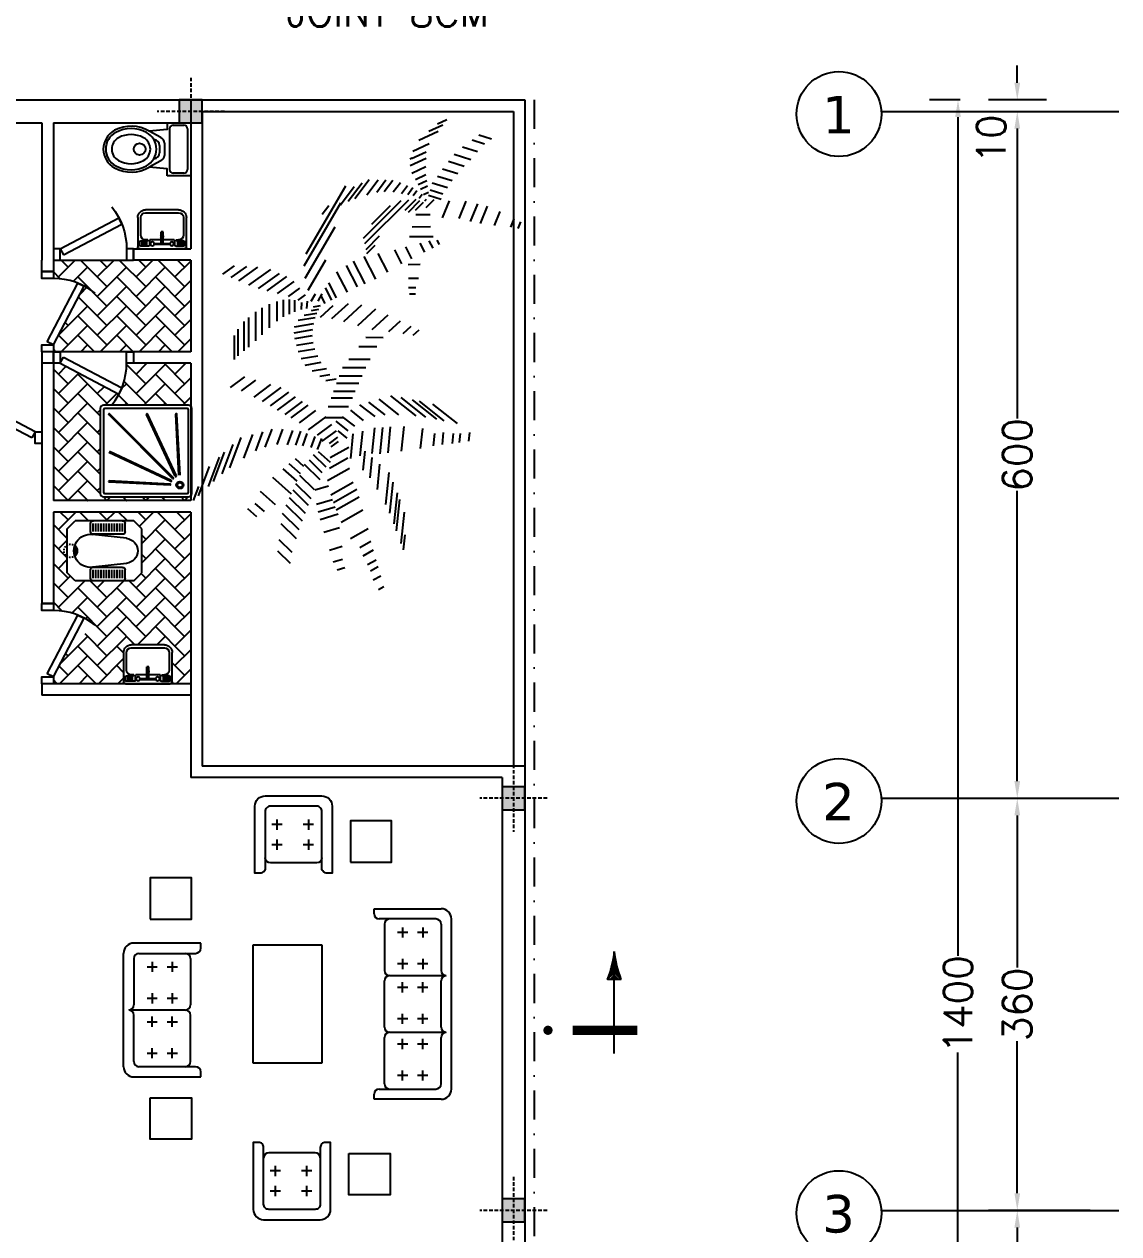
# Model space of a CAD drawing. Header units: millimetres. Extents: x -231 to 30223, y -7037 to 7120.
# Drawn here: x 5862 to 6818, y 4552 to 5609 of the extents above; entities that cross this region are included whole.
import ezdxf

# ---------------------------------------------------------------- set-up
doc = ezdxf.new("R2010")
doc.units = ezdxf.units.MM
doc.linetypes.add('DASHDOTX2', pattern=[50.8, 25.4, -12.7, 0, -12.7])
doc.linetypes.add('HIDDEN2', pattern=[4.7625, 3.175, -1.5875])
for name, color, linetype in [('1', 1, 'Continuous'), ('2', 2, 'Continuous'), ('3', 3, 'Continuous'), ('33', 62, 'Continuous'), ('5', 7, 'Continuous'), ('8', 105, 'Continuous'), ('ax', 1, 'DASHDOTX2'), ('AXES', 2, 'Continuous'), ('DIM', 1, 'Continuous'), ('DOR', 2, 'Continuous'), ('ETC', 2, 'Continuous'), ('FUR', 56, 'Continuous'), ('hid', 1, 'HIDDEN2')]:
    doc.layers.add(name, color=color, linetype=linetype)
doc.styles.add('KATEB', font='verdana.ttf')
doc.styles.add('ROMANS', font='romans.shx')
doc.dimstyles.get("Standard").update_dxf_attribs({"dimtxt": 25, "dimasz": 15, "dimexe": 25, "dimexo": 25, "dimgap": 0, "dimtad": 0, "dimdec": 0, "dimzin": 0, "dimdsep": 46, "dimtxsty": 'ROMANS', "dimcen": 0, "dimclrd": 13, "dimclre": 1, "dimclrt": 3, "dimadec": 0, "dimazin": 0, "dimtfac": 1, "dimtdec": 0, "dimtix": 1, "dimtofl": 0, "dimtmove": 2, "dimatfit": 3, "dimfxl": 1, "dimtolj": 1, "dimtzin": 0, "dimarcsym": 0})
pattern_1 = [(45, (75776.822, -3878.157), (1e-15, 16.9705627), [36, -12]), (135, (75785.307, -3869.672), (1e-15, 16.9705627), [36, -12])]

# ---------------------------------------------------------------- blocks, each defined once
blk = doc.blocks.new('FU-36')
for p, q in [((-1.44, -2.29), (-1.44, -3.28)), ((1.61, -2.29), (1.61, -3.28)), ((-1.94, -2.78), (-0.94, -2.78)), ((1.12, -2.78), (2.11, -2.78)), ((-1.44, -4.24), (-1.44, -5.23)), ((1.61, -4.24), (1.61, -5.23)), ((-1.94, -4.74), (-0.94, -4.74)), ((1.12, -4.74), (2.11, -4.74)), ((-2.25, -6.5), (2.25, -6.5))]:
    blk.add_line(p, q)
blk.add_lwpolyline([(2.75, -7, 0.414214), (3.25, -7.5), (3.75, -7.5), (3.75, -1, 0.414214), (2.75, 0), (-2.75, 0, 0.414214), (-3.75, -1), (-3.75, -7.5), (-3.25, -7.5, 0.414214), (-2.75, -7), (-2.75, -1.5, -0.414214), (-2.25, -1), (2.25, -1, -0.414214), (2.75, -1.5)], format="xyb", close=True)
for centre, start, end in [((-2.25, -6), 180, 270), ((2.25, -6), 270, 360)]:
    blk.add_arc(centre, 0.5, start, end)
blk = doc.blocks.new("nakhl1'")
at = {"color": 56}
for p, q in [((-35.4, 119.3), (-47.7, 123.9)), ((-17.9, 110), (-43.6, 119.6)), ((-9.6, 101.4), (-35.4, 111)), ((-5.5, 96.9), (-31, 106.4)), ((1.3, 89.3), (-24.3, 98.9)), ((7.3, 82.4), (-19, 92.3)), ((60.3, 79.3), (51.1, 91.6)), ((-61.8, 68.3), (-54.8, 76.2)), ((10.1, 72.2), (-10.6, 79.9)), ((57.5, 69.6), (48.2, 82.2)), ((-57.3, 61.8), (-50.1, 69.9)), ((-51.5, 52), (-39.7, 65.2)), ((12.5, 63.4), (-4.3, 69.6)), ((51.1, 47.3), (38.9, 63.7)), ((53.7, 56.3), (42.6, 71.1)), ((-42, 38.1), (-27.5, 54.3)), ((14.7, 55.3), (-1.1, 61.3)), ((47, 40.6), (35, 56.8)), ((-91.6, 50.3), (-102.4, 39.3)), ((-81.6, 49.1), (-92.6, 37.9)), ((-67.8, 47.3), (-80.8, 34.1)), ((-58.6, 46.2), (-72.9, 31.6)), ((-51.3, 43.1), (-65.4, 28.8)), ((-30.8, 33.2), (-19.9, 45.5)), ((14.6, 45.9), (1.4, 50.9)), ((39, 28.7), (27.6, 44)), ((43.1, 34.9), (31.4, 50.6)), ((-45.1, 40.2), (-58.8, 26.2)), ((-38.3, 37), (-51.7, 23.5)), ((-32.8, 34.5), (-45.9, 21.2)), ((-24.4, 30.2), (-15.6, 40.1)), ((-17.8, 27.2), (-11.1, 34.6)), ((13, 30.1), (0.6, 34.7)), ((13.5, 37.1), (0.9, 41.8)), ((35.6, 23.7), (24.5, 38.6)), ((-25.5, 31), (-38.1, 18.2)), ((-16, 26.9), (-29.3, 13.4)), ((-12.2, 22.8), (-23.1, 11.7)), ((8.3, 17.6), (-1.4, 21.3)), ((10.9, 24.6), (0.2, 28.6)), ((25.5, 8.2), (14.2, 23.4)), ((31.1, 17), (20.3, 31.4)), ((-59.6, -2.7), (-64.5, 13.2)), ((-53.4, 0), (-57.9, 14.9)), ((-46.9, 2.4), (-51, 16.3)), ((-35, 5.8), (-38.6, 17.6)), ((-7.3, 19.1), (-18.2, 8)), ((-14.3, 4.1), (-5, 14.6)), ((6.7, 12), (-3.1, 15.7)), ((13.4, -0.8), (4.1, 11.7)), ((18.7, 3.1), (9.4, 15.6)), ((-99.1, -6.5), (-101.5, 1.6)), ((-87.8, -6.3), (-91.2, 5)), ((-71.4, -3.8), (-75.6, 10)), ((-38.1, -18.9), (-49.5, 1.3)), ((-31.9, -15.7), (-42.8, 3.7)), ((-19.6, -12.5), (-30.3, 6.6)), ((-10.7, -11.1), (-19.6, 4.9)), ((-1.3, -12), (-10.4, 4.2)), ((4, -2.7), (-0.8, 3.8)), ((7.8, -2.1), (2.3, 5.2)), ((24.9, 9), (24.9, -7.3)), ((34.6, 6.2), (34.5, -11.8)), ((42.2, 3.5), (42.1, -15.1)), ((47.9, 1.4), (47.8, -17.6)), ((-106.5, -8.5), (-108.5, -1.7)), ((-56.1, -24.3), (-66.8, -5.4)), ((-44.7, -20.9), (-55.9, -1)), ((13.2, -2.3), (7, -10.2)), ((21.6, -0.6), (13.4, -11)), ((25.6, -6.3), (17.3, -16.9)), ((54.9, -1.1), (54.8, -20.7)), ((61.4, -3.4), (61.3, -23.6)), ((68.7, -6.4), (68.6, -26.8)), ((-72.4, -28.8), (-81, -13.4)), ((-10.9, -13.8), (10.5, -15.9)), ((31.2, -13.3), (22.4, -24.4)), ((76, -12.1), (75.9, -30.6)), ((87, -20.6), (87, -36.3)), ((-105.6, -37.6), (-109.4, -30.8)), ((-99.7, -35.8), (-103.9, -28.4)), ((-91.1, -33.3), (-96.3, -24.1)), ((-83.5, -31.1), (-88.8, -21.7)), ((-9.9, -32.1), (-27.7, -30.3)), ((-4.4, -25.9), (-21.2, -24.2)), ((-8.7, -22), (13, -24.2)), ((36.1, -21.3), (25.7, -34.6)), ((38.4, -29.3), (27.3, -43.4)), ((95, -26.8), (94.9, -42.1)), ((-123.1, -42.6), (-125.7, -38)), ((-113.6, -39.9), (-117.3, -33.3)), ((-16, -38.9), (-37.9, -36.6)), ((-6.9, -39.4), (16.3, -41.7)), ((-6.4, -32.4), (15.8, -34.6)), ((40.9, -38.2), (27.2, -55.5)), ((-41, -54.1), (-68, -51.3)), ((-31.5, -50.4), (-58.7, -47.6)), ((-23.1, -46.8), (-51, -43.9)), ((-6, -46.3), (16.7, -48.5)), ((43.8, -48.4), (26.4, -70.4)), ((-77.7, -60.9), (-90.8, -59.5)), ((-57.9, -60.3), (-85.2, -57.5)), ((-46.6, -56.3), (-74, -53.4)), ((-4.5, -58), (17, -60.2)), ((42.3, -57.4), (25.3, -78.9)), ((39.2, -73.3), (22.1, -94.9)), ((40.3, -67.3), (23.5, -88.7)), ((-2.2, -74.7), (15.4, -76.5)), ((0.2, -85.9), (10.9, -87)), ((1.2, -93.7), (11.7, -94.7)), ((36.6, -85), (19.6, -106.5)), ((2.3, -102.6), (10.8, -103.4)), ((3.1, -108.7), (10.8, -109.5)), ((4.2, -116.9), (11.7, -117.7))]:
    blk.add_line(p, q, dxfattribs=at)
at = {"layer": '33'}
for p, q in [((209.9, 5.5), (202.1, 11.3)), ((226.4, -16.7), (210.3, -4.6)), ((229.7, -23.5), (213.5, -11.3)), ((232.4, -29.7), (215.8, -17.2)), ((175.1, -34.8), (167.8, -27.5)), ((183.4, -38.6), (171.5, -26.7)), ((214.7, -64), (176.5, -25.7)), ((214.2, -57.5), (181.3, -24.5)), ((232.3, -37.5), (219.2, -27.7)), ((209.9, -48.2), (193.5, -31.8)), ((232.1, -44.3), (221.5, -36.3)), ((230, -57.1), (221.6, -50.8)), ((232, -50.5), (222, -42.9)), ((215.3, -70.6), (205.6, -60.9)), ((227.3, -63.2), (220.4, -57.9)), ((132.6, -70.3), (132.6, -65)), ((138.3, -70.4), (138.2, -64.1)), ((146.3, -72.7), (146.3, -64)), ((158.5, -74.3), (158.4, -63.7)), ((182.7, -85.6), (182.6, -65)), ((191.4, -83.3), (191.3, -67.4)), ((201.9, -83), (201.8, -70.4)), ((214.1, -73.8), (204.1, -63.8)), ((212.7, -76.8), (205.7, -69.8)), ((219.6, -75.9), (216.2, -73.4)), ((222.9, -71.5), (218.5, -68.2)), ((225.5, -68), (219.4, -63.4)), ((228.3, -72.5), (231.9, -80)), ((232.7, -70.1), (237.1, -79.3)), ((238.4, -67), (244.1, -79.2)), ((244.9, -65.6), (251.5, -79.5)), ((250.5, -65.5), (251.7, -66.9)), ((251, -66.7), (257.1, -79.6)), ((257.6, -67.9), (264.3, -82.1)), ((267.1, -73.2), (275.1, -90)), ((214.9, -86.3), (208, -79.3)), ((215.3, -79.4), (214, -78.1)), ((219, -81.5), (215.7, -92.6)), ((219.7, -77.2), (221.7, -81.5)), ((223.7, -83), (220.4, -94)), ((224.5, -74.5), (227.4, -80.7)), ((274.9, -82), (280.6, -94.1)), ((199.3, -93.9), (214.3, -100)), ((229.8, -84.8), (225.7, -98.2)), ((235.8, -89.5), (232, -102.2)), ((242, -93.8), (237.9, -107.3)), ((281.4, -89.4), (285.3, -97.7)), ((248.7, -99), (244.5, -112.8)), ((254.8, -104.1), (250.4, -118.5)), ((198.6, -108.3), (213.9, -114.6)), ((261.4, -111.2), (257.4, -124.3)), ((196, -118.2), (211.6, -124.6)), ((267.4, -119.6), (264, -130.6)), ((271.7, -125.6), (268.4, -136.5)), ((194.5, -126.9), (209.4, -133)), ((192.7, -139.2), (204.8, -144.2)), ((191.1, -153.4), (198.3, -156.3)), ((190.1, -159.9), (195.9, -162.3))]:
    blk.add_line(p, q, dxfattribs=at)
at = {"layer": '8'}
for p, q in [((150.1, 98.1), (157.5, 87.8)), ((96.5, 88.2), (75.6, 88.2)), ((102, 85.1), (78.7, 85.1)), ((147.1, 90.7), (156.7, 77.2)), ((108.7, 79.8), (83, 79.8)), ((112.4, 75.8), (86.3, 75.8)), ((140.5, 75.4), (154.3, 56.2)), ((144.2, 84.1), (156.1, 67.5)), ((117.2, 69.6), (91.8, 69.6)), ((120.8, 63.9), (97.2, 63.9)), ((137.7, 67), (150.8, 48.6)), ((123.9, 57.7), (103.2, 57.7)), ((135.6, 59.4), (148, 42.2)), ((126.3, 51), (109.1, 51)), ((127.7, 45.3), (112.8, 45.3)), ((133.2, 50.4), (143.7, 35.7)), ((82.6, 32.2), (85, 17.6)), ((88, 33.8), (90.4, 19.2)), ((93.8, 35.2), (96.4, 19.8)), ((98.9, 35.8), (101.7, 19.5)), ((104.1, 35.4), (106.9, 18.7)), ((109.8, 32.3), (112.3, 17.3)), ((127.9, 40), (115.3, 40)), ((127.3, 35.6), (117.2, 35.6)), ((127.5, 32.3), (132.2, 25.8)), ((130.7, 40.8), (137.9, 30.7)), ((70.7, 26.2), (73.1, 12.3)), ((76.4, 29.8), (78.8, 15.2)), ((114.2, 27), (116, 16)), ((125.5, 29.4), (119.3, 29.7)), ((126.4, 24.5), (120.2, 24.9)), ((136.2, 23.4), (162.5, 8.1)), ((146.5, 26.1), (191.4, 0)), ((157.5, 27.1), (212.5, -4.9)), ((168, 25.2), (227.2, -9.3)), ((61, 13.3), (62.5, 4.5)), ((65.6, 20.1), (67.7, 7.5)), ((112.5, 12.7), (122.7, 1.6)), ((118.4, 20.5), (119.4, 14.3)), ((121.7, 19), (122.7, 12.8)), ((131.3, 12.5), (124.4, 8.9)), ((126.5, 20.8), (132.9, 17)), ((126.6, 14.7), (132.8, 11.2)), ((57.1, 8), (58.6, -0.8)), ((111.3, 2.8), (124.6, -11.8)), ((138.1, 8.8), (127.4, 3.2)), ((142.6, 5.8), (129.5, -0.9)), ((108.9, -7.5), (123.4, -23.3)), ((152.2, -1.2), (134.4, -10.4)), ((157.7, -9.7), (138.9, -19.4)), ((105.4, -19.9), (119.9, -35.7)), ((161.5, -15.7), (141.7, -25.9)), ((165.5, -25.1), (145.7, -35.3)), ((101.9, -32.5), (114.6, -46.3)), ((168.3, -37.4), (151.9, -45.9)), ((100.1, -46.9), (109.3, -57)), ((171.4, -51.8), (159.1, -58.1)), ((98.4, -59.5), (104.6, -66.3)), ((173.9, -61.4), (163.5, -66.8)), ((96.7, -68.3), (101.4, -73.4)), ((177.3, -74.1), (169.4, -78.2)), ((179.1, -82), (172.7, -85.3)), ((179.8, -88.9), (176, -90.8))]:
    blk.add_line(p, q, dxfattribs=at)
blk = doc.blocks.new('463')
for p, q in [((-0.371, -0.325), (-0.371, -0.025)), ((-0.351, -0.005), (0.109, -0.005)), ((-0.351, -0.04), (-0.351, -0.075)), ((-0.261, -0.03), (-0.341, -0.03)), ((-0.341, -0.085), (-0.271, -0.085)), ((-0.336, -0.04), (-0.271, -0.04)), ((-0.336, -0.057), (-0.271, -0.057)), ((-0.336, -0.075), (-0.271, -0.075)), ((-0.266, -0.095), (-0.291, -0.095)), ((-0.266, -0.09), (-0.266, -0.095)), ((-0.251, -0.09), (-0.251, -0.04)), ((0.004, -0.095), (-0.246, -0.095)), ((-0.201, -0.05), (-0.036, -0.05)), ((-0.201, -0.06), (-0.036, -0.06)), ((-0.131, -0.055), (-0.111, -0.055)), ((-0.131, -0.06), (-0.131, -0.18)), ((-0.111, -0.055), (-0.111, -0.18)), ((0.009, -0.04), (0.009, -0.09)), ((0.019, -0.03), (0.099, -0.03)), ((0.024, -0.095), (0.024, -0.09)), ((0.024, -0.095), (0.049, -0.095)), ((0.024, -0.095), (0.024, -0.095)), ((0.094, -0.04), (0.029, -0.04)), ((0.094, -0.057), (0.029, -0.057)), ((0.094, -0.075), (0.029, -0.075)), ((0.099, -0.085), (0.029, -0.085)), ((0.109, -0.04), (0.109, -0.075)), ((0.129, -0.025), (0.129, -0.325)), ((-0.341, -0.145), (-0.341, -0.325)), ((-0.111, -0.18), (-0.131, -0.18)), ((0.099, -0.325), (0.099, -0.145)), ((-0.291, -0.375), (0.049, -0.375)), ((0.049, -0.405), (-0.291, -0.405))]:
    blk.add_line(p, q)
for centre, radius in [((-0.221, -0.055), 0.02), ((-0.121, -0.13), 0.015), ((-0.021, -0.055), 0.02)]:
    blk.add_circle(centre, radius)
for centre, radius, start, end in [((-0.351, -0.025), 0.02, 90, 180), ((-0.341, -0.04), 0.01, 90, 180), ((-0.341, -0.075), 0.01, 180, 270), ((-0.291, -0.145), 0.05, 90, 180), ((-0.271, -0.09), 0.005, 0, 90), ((-0.261, -0.04), 0.01, 0, 90), ((-0.246, -0.09), 0.005, 180, 270), ((0.004, -0.09), 0.005, 270, 0), ((0.019, -0.04), 0.01, 90, 180), ((0.029, -0.09), 0.005, 90, 180), ((0.049, -0.145), 0.05, 0, 90), ((0.099, -0.04), 0.01, 0, 90), ((0.099, -0.075), 0.01, 270, 0), ((0.109, -0.025), 0.02, 0, 90), ((-0.291, -0.325), 0.08, 180, 270), ((-0.291, -0.325), 0.05, 180, 270), ((0.049, -0.325), 0.08, 270, 0), ((0.049, -0.325), 0.05, 270, 0)]:
    blk.add_arc(centre, radius, start, end)
blk = doc.blocks.new('ttttttttt')
at = {"layer": 'FUR'}
for p, q in [((-53.1, 32.2), (-53.1, -41.9)), ((24, 35.1), (-50.1, 35.1)), ((23, 32.2), (-49.1, 32.2)), ((26.9, -41.9), (26.9, 32.2)), ((-50.1, 31.2), (-50.1, -40.9)), ((10.2, -28.9), (-45.5, 26.9)), ((10.9, -28.2), (-44.8, 27.6)), ((12.6, -27), (-12.6, 27)), ((13.5, -26.6), (-11.7, 27.5)), ((15.7, -26.1), (13, 27.2)), ((16.7, -26), (14, 27.3)), ((24, -40.9), (24, 31.2)), ((8.7, -31.4), (-45.4, -6.2)), ((9.1, -30.5), (-45, -5.3)), ((8.1, -33.7), (-45.2, -31)), ((-49.1, -41.9), (23, -41.9)), ((8.1, -34.6), (-45.2, -32)), ((-50.1, -44.9), (24, -44.9))]:
    blk.add_line(p, q, dxfattribs=at)
for radius in [3.17, 2.18]:
    blk.add_circle((16.6, -34.6), radius, dxfattribs=at)
for centre, radius, start, end in [((-50.1, 32.2), 2.96, 90, 180), ((-49.1, 31.2), 0.988, 90, 180), ((23, 31.2), 0.988, 0, 90), ((24, 32.2), 2.96, 0, 90), ((-45.2, 27.2), 0.494, 45, 225), ((-12.1, 27.2), 0.494, 24.9667, 204.9667), ((13.5, 27.2), 0.494, 2.8788, 182.8788), ((-45.2, -31.5), 0.494, 87.1212, 267.1212), ((8.9, -31), 0.494, 245.0333, 65.0333), ((10.6, -28.5), 0.494, 225, 45), ((13, -26.8), 0.494, 204.9667, 24.9667), ((-50.1, -41.9), 2.96, 180, 270), ((-49.1, -40.9), 0.988, 180, 270), ((8.1, -34.2), 0.494, 267.1212, 87.1212), ((23, -40.9), 0.988, 270, 0), ((24, -41.9), 2.96, 270, 0)]:
    blk.add_arc(centre, radius, start, end, dxfattribs=at)
blk = doc.blocks.new('WC2')
at = {"layer": 'FUR', "ltscale": 100}
for p, q in [((-62.1, 19.2), (-55.1, 26.1)), ((-55.1, 26.1), (-4.1, 26.1)), ((-47.6, 16.8), (-47.6, 23.8)), ((-45.3, 16.8), (-45.3, 23.8)), ((-42.9, 16.8), (-42.9, 23.8)), ((-40.6, 16.8), (-40.6, 23.8)), ((-38.3, 16.8), (-38.3, 23.8)), ((-36, 16.8), (-36, 23.8)), ((-33.7, 16.8), (-33.7, 23.8)), ((-31.3, 16.8), (-31.3, 23.8)), ((-29, 16.8), (-29, 23.8)), ((-26.7, 16.8), (-26.7, 23.8)), ((-24.4, 16.8), (-24.4, 23.8)), ((-22.1, 16.8), (-22.1, 23.8)), ((-19.7, 16.8), (-19.7, 23.8)), ((-17.4, 16.8), (-17.4, 23.8)), ((2.9, 19.2), (-4.1, 26.1)), ((-62.1, -19.2), (-62.1, 19.2)), ((-48.9, 11), (-19.1, 14.4)), ((-45.3, 14.5), (-19.7, 14.5)), ((2.9, -19.2), (2.9, 19.2)), ((-3.6, -4.5), (-3.6, 4.5)), ((-55.1, -26.1), (-62.1, -19.2)), ((-48.9, -11), (-19.5, -14.4)), ((-47.6, -23.8), (-47.6, -16.8)), ((-45.3, -14.5), (-17.4, -14.5)), ((-45.3, -23.8), (-45.3, -16.7)), ((-42.9, -23.8), (-42.9, -16.7)), ((-40.6, -23.8), (-40.6, -16.7)), ((-38.3, -23.8), (-38.3, -16.7)), ((-36, -23.8), (-36, -16.7)), ((-33.7, -23.8), (-33.7, -16.7)), ((-31.3, -23.8), (-31.3, -16.7)), ((-29, -23.8), (-29, -16.7)), ((-26.7, -23.8), (-26.7, -16.7)), ((-24.4, -23.8), (-24.4, -16.7)), ((-22.1, -23.8), (-22.1, -16.7)), ((-19.7, -23.8), (-19.7, -16.7)), ((-17.4, -23.8), (-17.4, -16.7)), ((-4.1, -26.1), (2.9, -19.2)), ((-55.1, -26.1), (-4.1, -26.1))]:
    blk.add_line(p, q, dxfattribs=at)
for centre, radius, start, end in [((-45.3, 23.8), 2.32, 90, 180), ((-19.7, 23.8), 2.32, 0, 90), ((-47.6, 0), 11, 96.6258, 263.3742), ((-45.3, 16.8), 2.32, 180, 270), ((-19.7, 16.8), 2.32, 270, 0), ((-17.4, 0), 14.5, 263.3742, 96.6258), ((0, 0), 5.8, 126, 234), ((0, 0), 5.8, 102, 114), ((0, 0), 5.8, 78, 90), ((0, 0), 5.8, 54, 66), ((0, 0), 5.8, 30, 42), ((0, 0), 5.8, 6, 18), ((0, 0), 5.8, 246, 258), ((0, 0), 5.8, 270, 282), ((0, 0), 5.8, 294, 306), ((0, 0), 5.8, 318, 330), ((0, 0), 5.8, 342, 354), ((-45.3, -16.8), 2.32, 90, 180), ((-19.7, -16.7), 2.32, 0, 83.3742), ((-45.3, -23.8), 2.32, 180, 270), ((-19.7, -23.8), 2.32, 270, 0)]:
    blk.add_arc(centre, radius, start, end, dxfattribs=at)
for points in [[(-3.6, 0), (-5.8, 0), (-3.6, 0), (-5.7, 1)], [(-3.6, 0), (-5.7, -1), (-3.6, 0), (-5.8, 0)], [(-3.6, 0), (-5.7, 1), (-3.6, 0), (-5.3, 2.3)], [(-3.6, -4.5), (-3.6, 0), (-4.7, -3.4), (-5.4, -2.2)], [(-3.6, 0), (-5.3, 2.3), (-3.6, 0), (-4.6, 3.5)], [(-3.6, 0), (-4.6, 3.5), (-3.6, 0), (-3.6, 4.5)], [(-3.6, 0), (-3.2, 2.7), (-3.6, 4.5), (-3.6, 0)], [(-2.9, 1.2), (-3.6, 0), (-3.2, 2.7), (-3.6, 4.5)], [(-3.6, 0), (-2.9, -1.2), (-2.9, 1.2), (-3.6, 0)], [(-2.9, -1.2), (-2.9, 0), (-3.6, 0), (-2.9, 1.2)], [(-3.6, -4.5), (-3.2, -2.7), (-3.6, 0), (-2.9, -1.2)], [(-4.7, -3.4), (-5.4, -2.2), (-3.6, 0), (-5.7, -1)]]:
    blk.add_solid(points, dxfattribs=at)
blk = doc.blocks.new('*X15')
at = {"color": 0}
for p, q in [((-30826.682, -13257.639), (-30826.653, -13257.61)), ((-30826.678, -13257.62), (-30826.653, -13257.595)), ((-30826.674, -13257.601), (-30826.653, -13257.581)), ((-30826.729, -13257.784), (-30826.653, -13257.709)), ((-30826.72, -13257.761), (-30826.653, -13257.694)), ((-30826.712, -13257.739), (-30826.653, -13257.68)), ((-30826.705, -13257.718), (-30826.653, -13257.666)), ((-30826.699, -13257.697), (-30826.653, -13257.652)), ((-30826.699, -13257.783), (-30826.653, -13257.737)), ((-30826.693, -13257.677), (-30826.653, -13257.638)), ((-30826.687, -13257.658), (-30826.653, -13257.624)), ((-30826.685, -13257.783), (-30826.653, -13257.751))]:
    blk.add_line(p, q, dxfattribs=at)
blk = doc.blocks.new('SECL')
at = {"layer": 'ETC'}
blk.add_line((-44.4, -42.4), (-44.4, -30.3), dxfattribs=at)
at = {"layer": 'ETC', "color": 6}
blk.add_line((20.2, -36.3), (-68.7, -36.3), dxfattribs=at)
at = {"layer": 'ETC', "const_width": 4.04}
blk.add_lwpolyline([(0, 19.6, 1), (0, 23.6, 1)], format="xyb", close=True, dxfattribs=at)
at = {"layer": 'ETC', "const_width": 8.08}
blk.add_lwpolyline([(0, 0), (0, -56.5)], dxfattribs=at)
at = {"layer": 'ETC'}
for centre, start, end in [((-80.6, 62.8), 276.8503, 291.2221), ((-80.6, -135.5), 68.7779, 83.1497)]:
    blk.add_arc(centre, 99.8, start, end, dxfattribs=at)
at = {"layer": 'ETC', "yscale": 80.77655129844682, "zscale": 80.77655129844682, "rotation": 89.99999999999727}
for p, xscale in [((-1070962.4, -2490107.1), -80.77655129844682), ((-1070962.4, 2490034.4), 80.77655129844682)]:
    blk.add_blockref('*X15', p, dxfattribs=dict(at, xscale=xscale))
blk = doc.blocks.new('D70')
at = {"layer": 'DOR'}
for p, q in [((-59.9, 31.5), (-57.3, 37)), ((-6, 10), (-57.3, 37)), ((-8.8, 4.7), (-59.9, 31.5)), ((-6, 10), (-8.8, 4.7))]:
    blk.add_line(p, q, dxfattribs=at)
for points in [[(-70, 10), (-64, 10), (-64, 0), (-70, 0)], [(-6, 10), (0, 10), (0, 0), (-6, 0)]]:
    blk.add_lwpolyline(points, close=True, dxfattribs=at)
at = {"layer": 'DOR', "color": 44}
blk.add_arc((-6, 10), 58, 141.0374, 180, dxfattribs=at)
blk = doc.blocks.new('*D48')
at = {"layer": 'DIM', "color": 1, "lineweight": -2, "transparency": 16777216}
for p, q in [((-77872.8, 9516.3), (-77872.8, 9546.7)), ((-77864.8, 9518.8), (-77864.8, 9546.7))]:
    blk.add_line(p, q, dxfattribs=at)
at = {"layer": 'DIM', "color": 13, "lineweight": -2, "transparency": 16777216}
for p, q in [((-77887.8, 9521.7), (-77902.8, 9521.7)), ((-77849.8, 9521.7), (-77834.8, 9521.7))]:
    blk.add_line(p, q, dxfattribs=at)
at = {"layer": 'DIM', "color": 13, "transparency": 16777216}
for points in [[(-77887.8, 9524.2), (-77887.8, 9519.2), (-77872.8, 9521.7)], [(-77849.8, 9524.2), (-77849.8, 9519.2), (-77864.8, 9521.7)]]:
    blk.add_solid(points, dxfattribs=at)
at = {"layer": 'DIM', "color": 3, "transparency": 16777216, "insert": (-77992.6, 9497.1), "char_height": 25, "attachment_point": 5, "style": 'ROMANS'}
blk.add_mtext('\\A1;JOINT 8CM ', dxfattribs=at)
blk = doc.blocks.new('14')
at = {"layer": '2'}
h = blk.add_hatch(color=256, dxfattribs=at)
h.paths.add_polyline_path([(0, 10), (-10, 10), (-10, 0), (0, 0)])
h.paths.add_polyline_path([(0, 0), (10, 0), (10, 10), (0, 10)])
h.paths.add_polyline_path([(0, -10), (10, -10), (10, 0), (0, 0)])
h.paths.add_polyline_path([(0, 0), (-10, 0), (-10, -10), (0, -10)])
blk.add_lwpolyline([(10, -10), (10, 10), (-10, 10), (-10, -10)], close=True)
at = {"layer": 'hid'}
for p, q in [((0, 29.4), (0, -29.4)), ((29.4, 0), (-29.4, 0))]:
    blk.add_line(p, q, dxfattribs=at)
blk = doc.blocks.new('D80')
at = {"layer": 'DOR'}
for p, q in [((-68.7, 36.2), (-66.2, 41.7)), ((-8.8, 4.7), (-68.7, 36.2)), ((-6, 10), (-66.2, 41.7)), ((-6, 10), (-8.8, 4.7))]:
    blk.add_line(p, q, dxfattribs=at)
for points in [[(-80, 10), (-74, 10), (-74, 0), (-80, 0)], [(-6, 10), (0, 10), (0, 0), (-6, 0)]]:
    blk.add_lwpolyline(points, close=True, dxfattribs=at)
at = {"layer": 'DOR', "color": 44}
blk.add_arc((-6, 10), 68, 141.0374, 180, dxfattribs=at)
blk = doc.blocks.new('*D175')
at = {"layer": '2', "color": 1, "lineweight": -2, "transparency": 16777216}
for p, q in [((6679.7, 5542.4), (6652.9, 5542.4)), ((6681.2, 4142.4), (6652.9, 4142.4))]:
    blk.add_line(p, q, dxfattribs=at)
at = {"layer": '2', "color": 13, "lineweight": -2, "transparency": 16777216}
for p, q in [((6677.9, 5527.4), (6677.9, 4794.7)), ((6677.9, 4157.4), (6677.9, 4710.2))]:
    blk.add_line(p, q, dxfattribs=at)
at = {"layer": '2', "color": 13, "transparency": 16777216}
for points in [[(6675.4, 5527.4), (6680.4, 5527.4), (6677.9, 5542.4)], [(6675.4, 4157.4), (6680.4, 4157.4), (6677.9, 4142.4)]]:
    blk.add_solid(points, dxfattribs=at)
at = {"layer": '2', "color": 3, "transparency": 16777216, "insert": (6677.9, 4752.4), "char_height": 25, "attachment_point": 5, "rotation": 90, "style": 'ROMANS'}
blk.add_mtext('\\A1;1400', dxfattribs=at)
blk = doc.blocks.new('*D177')
at = {"layer": '2', "color": 13, "lineweight": -2, "transparency": 16777216}
for p, q in [((6729.7, 4917.4), (6729.7, 4784.6)), ((6729.7, 4587.4), (6729.7, 4720.3))]:
    blk.add_line(p, q, dxfattribs=at)
at = {"layer": '2', "color": 1, "lineweight": -2, "transparency": 16777216}
blk.add_line((6793.4, 4572.4), (6704.7, 4572.4), dxfattribs=at)
at = {"layer": '2', "color": 13, "transparency": 16777216}
for points in [[(6727.2, 4917.4), (6732.2, 4917.4), (6729.7, 4932.4)], [(6727.2, 4587.4), (6732.2, 4587.4), (6729.7, 4572.4)]]:
    blk.add_solid(points, dxfattribs=at)
at = {"layer": '2', "color": 3, "transparency": 16777216, "insert": (6729.7, 4752.4), "char_height": 25, "attachment_point": 5, "rotation": 90, "style": 'ROMANS'}
blk.add_mtext('\\A1;360', dxfattribs=at)
blk = doc.blocks.new('*D178')
at = {"layer": '2', "color": 1, "lineweight": -2, "transparency": 16777216}
blk.add_line((6793.4, 4572.4), (6704.7, 4572.4), dxfattribs=at)
at = {"layer": '2', "color": 13, "lineweight": -2, "transparency": 16777216}
for p, q in [((6729.7, 4557.4), (6729.7, 4394.6)), ((6729.7, 4167.4), (6729.7, 4330.3))]:
    blk.add_line(p, q, dxfattribs=at)
at = {"layer": '2', "color": 13, "transparency": 16777216}
for points in [[(6727.2, 4557.4), (6732.2, 4557.4), (6729.7, 4572.4)], [(6727.2, 4167.4), (6732.2, 4167.4), (6729.7, 4152.4)]]:
    blk.add_solid(points, dxfattribs=at)
at = {"layer": '2', "color": 3, "transparency": 16777216, "insert": (6729.7, 4362.4), "char_height": 25, "attachment_point": 5, "rotation": 90, "style": 'ROMANS'}
blk.add_mtext('\\A1;420', dxfattribs=at)
blk = doc.blocks.new('*D179')
at = {"layer": '2', "color": 13, "lineweight": -2, "transparency": 16777216}
for p, q in [((6729.7, 5517.4), (6729.7, 5264)), ((6729.7, 4947.4), (6729.7, 5200.9))]:
    blk.add_line(p, q, dxfattribs=at)
at = {"layer": '2', "color": 13, "transparency": 16777216}
for points in [[(6727.2, 5517.4), (6732.2, 5517.4), (6729.7, 5532.4)], [(6727.2, 4947.4), (6732.2, 4947.4), (6729.7, 4932.4)]]:
    blk.add_solid(points, dxfattribs=at)
at = {"layer": '2', "color": 3, "transparency": 16777216, "insert": (6729.7, 5232.4), "char_height": 25, "attachment_point": 5, "rotation": 90, "style": 'ROMANS'}
blk.add_mtext('\\A1;600', dxfattribs=at)
blk = doc.blocks.new('*D180')
at = {"layer": '2', "color": 13, "lineweight": -2, "transparency": 16777216}
for p, q in [((6729.7, 5557.4), (6729.7, 5572.4)), ((6729.7, 5517.4), (6729.7, 5502.4))]:
    blk.add_line(p, q, dxfattribs=at)
at = {"layer": '2', "color": 1, "lineweight": -2, "transparency": 16777216}
blk.add_line((6755.1, 5542.4), (6704.7, 5542.4), dxfattribs=at)
at = {"layer": '2', "color": 13, "transparency": 16777216}
for points in [[(6727.2, 5557.4), (6732.2, 5557.4), (6729.7, 5542.4)], [(6727.2, 5517.4), (6732.2, 5517.4), (6729.7, 5532.4)]]:
    blk.add_solid(points, dxfattribs=at)
at = {"layer": '2', "color": 3, "transparency": 16777216, "insert": (6707, 5508.3), "char_height": 25, "attachment_point": 5, "rotation": 90, "style": 'ROMANS'}
blk.add_mtext('\\A1;10', dxfattribs=at)
blk = doc.blocks.new('fff')
at = {"layer": '2'}
for p in [(600, -10), (882, -610), (882, -970)]:
    blk.add_blockref('14', p, dxfattribs=at)
at = {"layer": 'DIM'}
dim = blk.add_linear_dim(base=(892, 101.1), p1=(900, 73.2), p2=(892, 70.7), angle=180, text='JOINT 8CM ', dimstyle='Standard', dxfattribs=at)
dim.commit()
dim.dimension.update_dxf_attribs({"geometry": '*D48', "text_midpoint": (772.2, 76.5), "dimtype": 128, "insert": (78764.8, -9420.6)})

msp = doc.modelspace()

# ---------------------------------------------------------------- hatches: boundary and pattern name
at = {"layer": '1'}
h = msp.add_hatch(dxfattribs=at)
h.set_pattern_fill('AR-HBONE', color=181, scale=3, style=0)
h.set_pattern_definition(pattern_1)
h.paths.add_polyline_path([(5957.659188, 5322.43811), (6007.659188, 5322.43811), (6007.659188, 5387.43811), (6007.659188, 5402.43811), (5957.659188, 5402.43811), (5887.659188, 5402.43811), (5887.659188, 5386.43811, -0.1216451692), (5914.658302, 5379.770827), (5887.659188, 5328.43811), (5887.659188, 5322.43811)])
h = msp.add_hatch(dxfattribs=at)
h.set_pattern_fill('AR-HBONE', color=40, scale=3, style=0)
h.set_pattern_definition(pattern_1)
h.paths.add_polyline_path([(6005.564057, 5275.764743, -0.1989123674), (6007.659188, 5274.896912), (6007.659188, 5302.397802), (5974.965446, 5275.764743)])
h.paths.add_polyline_path([(6007.659188, 5302.397802), (6007.659188, 5312.43811), (5957.659188, 5312.43811), (5951.659188, 5312.43811, -0.1216451692), (5944.991905, 5285.438995), (5893.659188, 5312.43811), (5887.659188, 5312.43811), (5887.659188, 5300.026089), (5928.52702, 5271.086086), (5928.52702, 5272.80178, -0.4142135626), (5931.489983, 5275.764743), (5974.965446, 5275.764743)])
h.paths.add_polyline_path([(5887.659188, 5204.643099), (5928.52702, 5237.934956), (5928.52702, 5271.086086), (5887.659188, 5300.026089)])
h.paths.add_polyline_path([(5928.52702, 5237.934956), (5887.659188, 5204.643099), (5887.659188, 5192.43811), (6007.659188, 5192.43811), (6007.659188, 5196.632575, -0.1989123675), (6005.564057, 5195.764743), (5931.489983, 5195.764743, -0.4142135626), (5928.52702, 5198.727706)])
h = msp.add_hatch(dxfattribs=at)
h.set_pattern_fill('AR-HBONE', color=40, scale=3, style=0)
h.set_pattern_definition(pattern_1)
h.paths.add_polyline_path([(6007.659188, 5170.937359), (6007.659188, 5182.43811), (5946.519762, 5182.43811), (5945.633586, 5174.660718), (5957.872778, 5174.660718), (5964.837064, 5167.696433), (5964.837064, 5129.392861), (5957.872778, 5122.428575), (5939.682119, 5122.428575), (5938.794536, 5114.638835), (5946.816077, 5108.275368)])
h.paths.add_polyline_path([(5946.519762, 5182.43811), (5887.659188, 5182.43811), (5887.659188, 5155.204368), (5899.837064, 5145.543691), (5899.837064, 5167.696433), (5906.80135, 5174.660718), (5945.633586, 5174.660718)])
h.paths.add_polyline_path([(5928.975089, 5122.428575), (5906.80135, 5122.428575), (5899.837064, 5129.392861), (5899.837064, 5145.543691), (5887.659188, 5155.204368), (5887.659188, 5102.43811), (5887.659188, 5096.43811, -0.167394991), (5923.376868, 5084.135454), (5936.906599, 5098.069651), (5938.794536, 5114.638835)])
h.paths.add_polyline_path([(5939.682119, 5122.428575), (5928.975089, 5122.428575), (5938.794536, 5114.638835)])
h.paths.add_polyline_path([(5938.794536, 5114.638835), (5936.906599, 5098.069651), (5946.816077, 5108.275368)])
edge = h.paths.add_edge_path()
edge.add_line((5946.816077, 5108.275368), (5936.906599, 5098.069651))
edge.add_line((5936.906599, 5098.069651), (5929.42837, 5032.43811))
edge.add_line((5929.42837, 5032.43811), (5950.367078, 5032.43811))
edge.add_ellipse((5950.667224, 5034.13811), major_axis=(1.202082, 1.202082), ratio=1, start_angle=135, end_angle=225, ccw=False)
edge.add_line((5948.967224, 5034.13811), (5948.967224, 5059.63811))
edge.add_ellipse((5955.767224, 5059.63811), major_axis=(4.808326, 4.808326), ratio=1, start_angle=45, end_angle=135, ccw=False)
edge.add_line((5955.767224, 5066.43811), (5984.667224, 5066.43811))
edge.add_ellipse((5984.667224, 5059.63811), major_axis=(4.808326, 4.808326), ratio=1, start_angle=315, end_angle=405, ccw=False)
edge.add_line((5991.467224, 5059.63811), (5991.467224, 5034.13811))
edge.add_ellipse((5989.767224, 5034.13811), major_axis=(-1.202082, 1.202082), ratio=1, start_angle=135, end_angle=225, ccw=False)
edge.add_line((5990.06737, 5032.43811), (6007.659188, 5032.43811))
edge.add_line((6007.659188, 5032.43811), (6007.659188, 5060.008694))
edge.add_line((6007.659188, 5060.008694), (5946.816077, 5108.275368))
h.paths.add_polyline_path([(5936.906599, 5098.069651), (5897.886533, 5057.883097), (5887.659188, 5038.43811), (5887.659188, 5032.43811), (5929.42837, 5032.43811)])
h.paths.add_polyline_path([(6007.659188, 5170.937359), (5946.816077, 5108.275368), (6007.659188, 5060.008694)])

# ---------------------------------------------------------------- linework, layer by layer
for p, q in [((5957.659188, 5412.43811), (6007.659188, 5412.43811)), ((5877.659188, 5392.43811), (5877.659188, 5402.43811)), ((5887.659188, 5402.43811), (5887.659188, 5392.43811)), ((6007.659188, 5402.43811), (5957.659188, 5402.43811)), ((6007.659188, 5402.43811), (5957.659188, 5402.43811)), ((5887.659188, 5392.43811), (5877.659188, 5392.43811)), ((5887.659188, 5322.43811), (5877.659188, 5322.43811)), ((6007.659188, 5322.43811), (5957.659188, 5322.43811)), ((5887.659188, 5312.43811), (5877.659188, 5312.43811)), ((6007.659188, 5312.43811), (5957.659188, 5312.43811)), ((6007.659188, 5192.43811), (5887.659188, 5192.43811)), ((6007.659188, 5182.43811), (5887.659188, 5182.43811)), ((5887.659188, 5102.43811), (5877.659188, 5102.43811)), ((6007.659188, 5032.43811), (5877.659188, 5032.43811)), ((6007.659188, 5022.43811), (5877.659188, 5022.43811))]:
    msp.add_line(p, q)
at = {"layer": '1', "color": 181}
for p, q in [((5887.659188, 5402.43811), (5957.659188, 5402.43811)), ((5957.659188, 5322.43811), (5887.659188, 5322.43811))]:
    msp.add_line(p, q, dxfattribs=at)
at = {"layer": '2'}
for p, q in [((6007.659188, 5542.43811), (6299.659188, 5542.43811)), ((6299.659188, 5542.43811), (6299.659188, 4960.43811)), ((6017.659188, 5532.43811), (6289.659188, 5532.43811)), ((6289.659188, 5532.43811), (6289.659188, 4960.43811)), ((6610.935979, 5532.43811), (6818.390043, 5532.43811)), ((6610.935979, 4932.43811), (6818.390043, 4932.43811)), ((6610.935979, 4572.43811), (6818.390043, 4572.43811))]:
    msp.add_line(p, q, dxfattribs=at)
at = {"layer": '2', "ltscale": 0.1}
for centre in [(6573.929658, 5530.033413), (6573.929658, 4930.033413), (6573.929658, 4570.033413)]:
    msp.add_circle(centre, 37.084368, dxfattribs=at)
at = {"layer": '5'}
for p, q in [((5327.659188, 5542.43811), (6007.659188, 5542.43811)), ((6007.659188, 5542.43811), (6007.659188, 5412.43811)), ((6017.659188, 5532.43811), (6017.659188, 5387.43811)), ((5327.659188, 5522.43811), (5877.659188, 5522.43811)), ((5877.659188, 5522.43811), (5877.659188, 5402.43811)), ((5887.659188, 5522.43811), (5887.659188, 5402.43811)), ((5887.659188, 5522.43811), (6007.659188, 5522.43811)), ((5957.659188, 5412.43811), (5957.659188, 5402.43811)), ((6007.659188, 5402.43811), (6007.659188, 5387.43811)), ((6007.659188, 5387.43811), (6007.659188, 5322.43811)), ((6017.659188, 5387.43811), (6017.659188, 4960.43811)), ((5877.659188, 5322.43811), (5877.659188, 5102.43811)), ((5887.659188, 5322.43811), (5887.659188, 5192.43811)), ((5957.659188, 5322.43811), (5957.659188, 5312.43811)), ((6007.659188, 5312.43811), (6007.659188, 5192.43811)), ((5887.659188, 5182.43811), (5887.659188, 5102.43811)), ((6007.659188, 5182.43811), (6007.659188, 4950.43811)), ((5877.659188, 5032.43811), (5877.659188, 5022.43811)), ((6299.659188, 4960.43811), (6017.659188, 4960.43811)), ((6299.659188, 4960.43811), (6299.659188, 4272.43811)), ((6279.659188, 4950.43811), (6007.659188, 4950.43811)), ((6279.659188, 4950.43811), (6279.659188, 4280.722381))]:
    msp.add_line(p, q, dxfattribs=at)
at = {"layer": 'ax'}
msp.add_line((6307.659188, 5542.43811), (6307.659188, 3542.43811), dxfattribs=at)
at = {"layer": 'FUR'}
for p, q in [((5987.171064, 5522.43811), (6007.659188, 5522.43811)), ((5989.263379, 5517.207322), (5989.263379, 5481.637965)), ((5992.401852, 5520.345795), (6001.660296, 5520.345795)), ((6004.798768, 5517.207322), (6004.798768, 5481.637965)), ((6007.659188, 5522.43811), (6007.659188, 5476.124211)), ((5981.558685, 5509.637023), (5971.445575, 5515.043457)), ((5980.357118, 5502.544543), (5980.357118, 5496.30075)), ((5984.630579, 5504.511491), (5984.630579, 5493.88497)), ((5981.651774, 5489.258029), (5971.445575, 5483.80183)), ((5981.954345, 5489.419782), (5981.651774, 5489.258029)), ((6007.659188, 5476.124211), (5987.171064, 5476.124211)), ((6001.660296, 5478.499492), (5992.401852, 5478.499492)), ((6167.873709, 4831.459342), (6167.873709, 4835.959342)), ((6167.873709, 4835.959342), (6226.373709, 4835.959342)), ((6221.873709, 4826.959342), (6172.373709, 4826.959342)), ((6176.873709, 4822.459342), (6176.873709, 4781.959342)), ((6192.753037, 4819.641169), (6192.753037, 4810.687274)), ((6210.328016, 4819.641169), (6210.328016, 4810.687274)), ((6226.373709, 4822.459342), (6226.373709, 4781.959342)), ((6235.373709, 4678.459342), (6235.373709, 4826.959342)), ((6197.229985, 4815.164222), (6188.27609, 4815.164222)), ((6214.804963, 4815.164222), (6205.851068, 4815.164222)), ((5948.964591, 4697.957143), (5948.964591, 4796.957143)), ((6016.464591, 4805.957143), (5957.964591, 4805.957143)), ((5962.464591, 4796.957143), (6011.964591, 4796.957143)), ((6016.464591, 4801.457143), (6016.464591, 4805.957143)), ((6122.336843, 4804.238144), (6062.001457, 4804.238144)), ((6062.001457, 4804.238144), (6062.001457, 4701.18054)), ((6122.336843, 4701.18054), (6122.336843, 4804.238144)), ((5957.964591, 4792.457143), (5957.964591, 4751.957143)), ((5974.010285, 4789.638971), (5974.010285, 4780.685076)), ((5991.585263, 4789.638971), (5991.585263, 4780.685076)), ((6007.464591, 4792.457143), (6007.464591, 4751.957143)), ((6197.229985, 4787.694748), (6188.27609, 4787.694748)), ((6192.753037, 4792.171696), (6192.753037, 4783.217801)), ((6214.804963, 4787.694748), (6205.851068, 4787.694748)), ((6210.328016, 4792.171696), (6210.328016, 4783.217801)), ((5969.533337, 4785.162023), (5978.487232, 4785.162023)), ((5987.108315, 4785.162023), (5996.06221, 4785.162023)), ((6181.373709, 4777.459342), (6230.873709, 4777.459342)), ((6176.873709, 4732.459342), (6176.873709, 4772.959342)), ((6197.229985, 4767.223935), (6188.27609, 4767.223935)), ((6192.753037, 4762.746988), (6192.753037, 4771.700883)), ((6214.804963, 4767.223935), (6205.851068, 4767.223935)), ((6210.328016, 4762.746988), (6210.328016, 4771.700883)), ((6226.373709, 4732.459342), (6226.373709, 4772.959342)), ((5969.533337, 4757.69255), (5978.487232, 4757.69255)), ((5974.010285, 4762.169498), (5974.010285, 4753.215603)), ((5987.108315, 4757.69255), (5996.06221, 4757.69255)), ((5991.585263, 4762.169498), (5991.585263, 4753.215603)), ((6002.964591, 4747.457143), (5953.464591, 4747.457143)), ((6002.964591, 4747.457143), (5953.464591, 4747.457143)), ((6192.753037, 4735.277514), (6192.753037, 4744.231409)), ((6210.328016, 4735.277514), (6210.328016, 4744.231409)), ((5957.964591, 4702.457143), (5957.964591, 4742.957143)), ((5969.533337, 4737.221737), (5978.487232, 4737.221737)), ((5974.010285, 4732.744789), (5974.010285, 4741.698684)), ((5987.108315, 4737.221737), (5996.06221, 4737.221737)), ((5991.585263, 4732.744789), (5991.585263, 4741.698684)), ((6007.464591, 4702.457143), (6007.464591, 4742.957143)), ((6197.229985, 4739.754462), (6188.27609, 4739.754462)), ((6214.804963, 4739.754462), (6205.851068, 4739.754462)), ((6176.873709, 4682.959342), (6176.873709, 4723.459342)), ((6181.373709, 4727.959342), (6230.873709, 4727.959342)), ((6226.373709, 4682.959342), (6226.373709, 4723.459342)), ((5974.010285, 4705.275316), (5974.010285, 4714.229211)), ((5991.585263, 4705.275316), (5991.585263, 4714.229211)), ((6197.229985, 4717.723935), (6188.27609, 4717.723935)), ((6192.753037, 4713.246988), (6192.753037, 4722.200883)), ((6214.804963, 4717.723935), (6205.851068, 4717.723935)), ((6210.328016, 4713.246988), (6210.328016, 4722.200883)), ((5969.533337, 4709.752263), (5978.487232, 4709.752263)), ((5987.108315, 4709.752263), (5996.06221, 4709.752263)), ((6011.964591, 4697.957143), (5962.464591, 4697.957143)), ((6016.464591, 4688.957143), (6016.464591, 4693.457143)), ((6062.001457, 4701.18054), (6122.336843, 4701.18054)), ((6192.753037, 4685.777514), (6192.753037, 4694.731409)), ((6210.328016, 4685.777514), (6210.328016, 4694.731409)), ((5957.964591, 4688.957143), (6016.464591, 4688.957143)), ((6197.229985, 4690.254462), (6188.27609, 4690.254462)), ((6214.804963, 4690.254462), (6205.851068, 4690.254462)), ((6167.873709, 4669.459342), (6167.873709, 4673.959342)), ((6172.373709, 4678.459342), (6221.873709, 4678.459342)), ((6226.373709, 4669.459342), (6167.873709, 4669.459342))]:
    msp.add_line(p, q, dxfattribs=at)
for points in [[(5987.171064, 5522.43811), (5987.171064, 5516.6144), (5971.360679, 5515.034976)], [(5987.171064, 5476.124211), (5987.171064, 5482.230887), (5971.360679, 5483.810311)]]:
    msp.add_lwpolyline(points, dxfattribs=at)
for points in [[(6147.134608, 4876.698873), (6183.134608, 4876.698873), (6183.134608, 4912.698873), (6147.134608, 4912.698873)], [(5972.245355, 4826.871127), (6008.245355, 4826.871127), (6008.245355, 4862.871127), (5972.245355, 4862.871127)], [(5972.245355, 4670.785395), (6008.245355, 4670.785395), (6008.245355, 4634.785395), (5972.245355, 4634.785395)], [(6145.756184, 4622.046162), (6181.756184, 4622.046162), (6181.756184, 4586.046162), (6145.756184, 4586.046162)]]:
    msp.add_lwpolyline(points, close=True, dxfattribs=at)
msp.add_circle((5962.98793, 5499.422644), 5.15638, dxfattribs=at)
for centre, radius, start, end in [((5949.950601, 5499.422643), 18.659991, 118.128805367, 241.871194633), ((5955.51822, 5489.008025), 30.469421, 58.671360104, 118.128805367), ((5955.51822, 5489.008025), 28.377106, 61.871194633, 118.12879898), ((5992.401852, 5517.207322), 3.138473, 90, 180), ((6001.660296, 5517.207322), 3.138473, 0, 90), ((5949.950601, 5499.422643), 16.567676, 118.128794428, 241.871194633), ((5949.950601, 5499.422643), 11.336888, 118.128794428, 241.871194633), ((5955.51822, 5489.008025), 23.146318, 61.871194633, 118.12879898), ((5961.085839, 5499.422643), 11.336888, 298.128805367, 61.871194633), ((5961.085839, 5499.422643), 16.567676, 298.128805367, 61.871194633), ((5975.12633, 5502.544537), 5.230788, 0, 87.022706589), ((5978.818593, 5504.511491), 5.811986, 0, 61.871194654), ((5981.649033, 5509.582133), 0.005812, 245.752050311, 61.871194655), ((5975.12633, 5496.30075), 5.230788, 272.977293411, 0), ((5955.51822, 5509.837262), 30.469421, 241.871194633, 301.328639972), ((5955.51822, 5509.837262), 28.377106, 241.871194633, 298.128805367), ((5955.51822, 5509.837262), 23.146318, 241.871194633, 298.128805367), ((5981.649033, 5489.263154), 0.005812, 298.128805345, 114.247949689), ((5979.567177, 5493.885146), 5.063403, 298.128805367, 0.001996504), ((5992.401852, 5481.637965), 3.138473, 180, 270), ((6001.660296, 5481.637965), 3.138473, 270, 0), ((6172.373709, 4831.459342), 4.5, 180, 270), ((6226.373709, 4826.959342), 9, 0, 90), ((6181.373709, 4822.459342), 4.5, 90, 180), ((6221.873709, 4822.459342), 4.5, 0, 90), ((5957.964591, 4796.957143), 9, 90, 180), ((5962.464591, 4792.457143), 4.5, 90, 180), ((6002.964591, 4792.457143), 4.5, 0, 90), ((6011.964591, 4801.457143), 4.5, 270, 0), ((6181.373709, 4781.959342), 4.5, 180, 270), ((6181.373709, 4772.959342), 4.5, 90, 180), ((6230.873709, 4781.959342), 4.5, 180, 270), ((6230.873709, 4772.959342), 4.5, 90, 180), ((5953.464591, 4751.957143), 4.5, 270, 0), ((5953.464591, 4742.957143), 4.5, 0, 90), ((6002.964591, 4751.957143), 4.5, 270, 0), ((6002.964591, 4742.957143), 4.5, 0, 90), ((6181.373709, 4732.459342), 4.5, 180, 270), ((6181.373709, 4723.459342), 4.5, 90, 180), ((6230.873709, 4732.459342), 4.5, 180, 270), ((6230.873709, 4723.459342), 4.5, 90, 180), ((5962.464591, 4702.457143), 4.5, 180, 270), ((6002.964591, 4702.457143), 4.5, 270, 0), ((5957.964591, 4697.957143), 9, 180, 270), ((6011.964591, 4693.457143), 4.5, 0, 90), ((6181.373709, 4682.959342), 4.5, 180, 270), ((6221.873709, 4682.959342), 4.5, 270, 0), ((6172.373709, 4673.959342), 4.5, 90, 180), ((6226.373709, 4678.459342), 9, 270, 0)]:
    msp.add_arc(centre, radius, start, end, dxfattribs=at)

# ---------------------------------------------------------------- block references
msp.add_blockref('fff', (5407.659188, 5542.43811))
at = {"layer": '1', "color": 181, "rotation": 270}
msp.add_blockref('D70', (5877.659188, 5322.43811), dxfattribs=at)
at = {"layer": '2', "xscale": -1}
msp.add_blockref('D70', (5887.659188, 5402.43811), dxfattribs=at)
at = {"layer": '2', "xscale": -85.0000000000291, "yscale": 85.00000000003638, "zscale": 85, "rotation": 180}
for p in [(5992.927631, 5412.030224), (5980.485667, 5032.030224)]:
    msp.add_blockref('463', p, dxfattribs=at)
at = {"layer": '2'}
for p, rotation in [((5887.659188, 5322.43811), 180), ((5877.659188, 5032.43811), 270)]:
    msp.add_blockref('D70', p, dxfattribs=dict(at, rotation=rotation))
msp.add_blockref('D80', (5877.659188, 5242.43811), dxfattribs=at)
at = {"layer": '33', "color": 64, "rotation": 90}
msp.add_blockref("nakhl1'", (6133.792267, 5240.100443), dxfattribs=at)
at = {"layer": 'AXES'}
msp.add_blockref('ttttttttt', (5981.609411, 5240.619379), dxfattribs=at)
at = {"layer": 'ETC', "xscale": -1, "rotation": 90}
msp.add_blockref('SECL', (6341.339012, 4729.747889), dxfattribs=at)
at = {"layer": 'FUR', "color": 4, "xscale": -1}
msp.add_blockref('WC2', (5902.73885, 5148.544647), dxfattribs=at)
at = {"layer": 'FUR', "xscale": -9, "yscale": 9.000000000003638, "zscale": 9.000000000000002}
msp.add_blockref('FU-36', (6097.477162, 4934.460872), dxfattribs=at)
at = {"layer": 'FUR', "xscale": 9, "yscale": 9.000000000003638, "zscale": 9, "rotation": 180}
msp.add_blockref('FU-36', (6096.098739, 4564.284163), dxfattribs=at)

# ---------------------------------------------------------------- texts
at = {"layer": '3', "ltscale": 0.1, "style": 'KATEB'}
for s, p in [('1', (6559.224429, 5513.120396)), ('2', (6559.224429, 4913.120396)), ('3', (6559.224429, 4553.120396))]:
    msp.add_text(s, height=32.766487, dxfattribs=at).set_placement(p)

# ---------------------------------------------------------------- dimensions: what is measured, and where the dimension line sits
at = {"layer": '2'}
for base, p1, p2, picture, middle in [((6729.663011, 5542.43811), (6729.663011, 5532.43811), (6780.113237, 5542.43811), '*D180', (6706.974587, 5508.278146)), ((6677.899363, 5542.43811), (6706.245439, 4142.43811), (6704.663011, 5542.43811), '*D175', (6677.899363, 4752.43811))]:
    dim = msp.add_linear_dim(base=base, p1=p1, p2=p2, angle=90, dimstyle='Standard', dxfattribs=at)
    dim.commit()
    dim.dimension.update_dxf_attribs({"geometry": picture, "text_midpoint": middle, "dimtype": 160})
for base, p1, p2, picture, middle in [((6729.663011, 4932.43811), (6729.663011, 5532.43811), (6729.663011, 4932.43811), '*D179', (6729.663011, 5232.43811)), ((6729.663011, 4572.43811), (6729.663011, 4932.43811), (6818.390043, 4572.43811), '*D177', (6729.663011, 4752.43811)), ((6729.663011, 4152.43811), (6818.390043, 4572.43811), (6729.663011, 4152.43811), '*D178', (6729.663011, 4362.43811))]:
    dim = msp.add_linear_dim(base=base, p1=p1, p2=p2, angle=90, dimstyle='Standard', dxfattribs=at)
    dim.commit()
    dim.dimension.update_dxf_attribs({"geometry": picture, "text_midpoint": middle})

doc.saveas('drawing.dxf')
